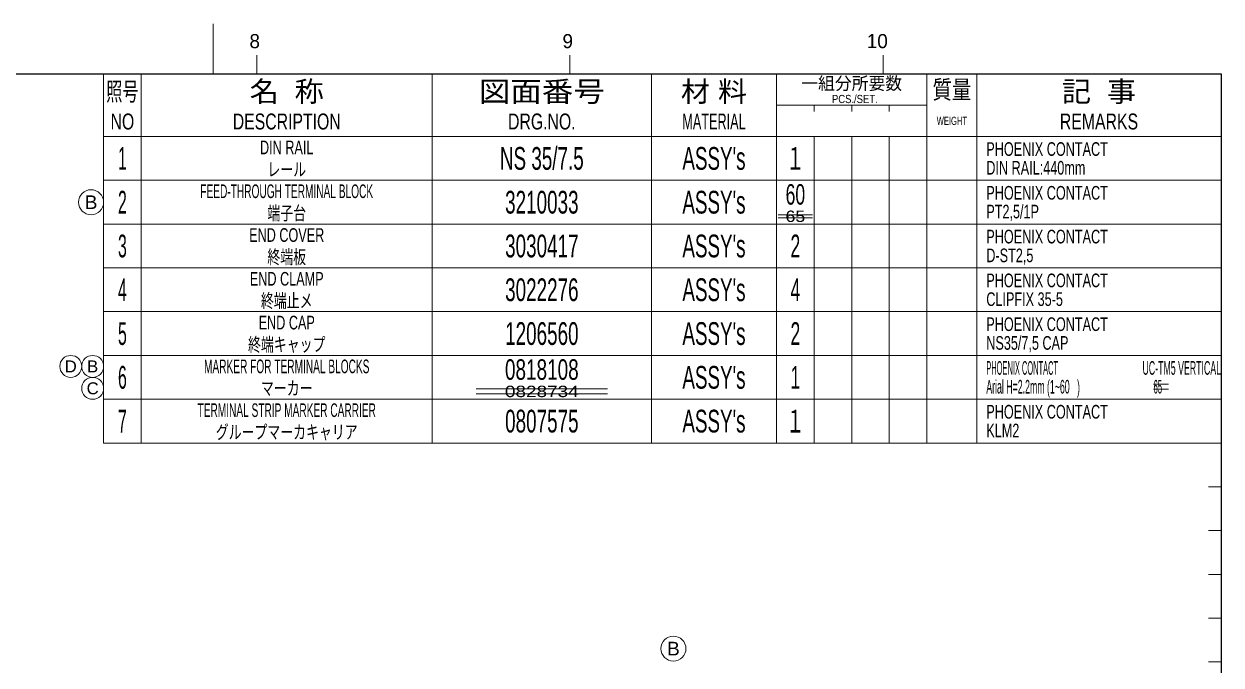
# Model space of a CAD drawing. Header units: millimetres. Extents: x 7 to 587, y 2 to 418.
# Drawn here: x 395.8 to 587, y 315.5 to 418 of the extents above; entities that cross this region are included whole.
import ezdxf
from ezdxf.enums import TextEntityAlignment as Align

# ---------------------------------------------------------------- set-up
doc = ezdxf.new("R2010")
doc.units = ezdxf.units.MM
for name, color, linetype in [('GR1_05', 7, 'Continuous'), ('図面枠C7M', 7, 'Continuous'), ('表題、部品表_01', 7, 'Continuous'), ('表題、部品表_02', 7, 'Continuous'), ('表題、部品表_03', 7, 'Continuous')]:
    doc.layers.add(name, color=color, linetype=linetype)
doc.styles.add('HG丸ｺﾞｼｯｸM-PRO', font='')
doc.styles.get('HG丸ｺﾞｼｯｸM-PRO').set_extended_font_data('HG丸ｺﾞｼｯｸM-PRO')

# ---------------------------------------------------------------- blocks, each defined once
blk = doc.blocks.new('BLKF023')
at = {"layer": '図面枠C7M', "color": 4, "linetype": 'Continuous', "lineweight": 13}
for p, q in [((426, 410), (426, 418)), ((433, 413), (433, 410)), ((483, 413), (483, 410)), ((533, 413), (533, 410)), ((585, 393), (587, 393)), ((585, 386), (587, 386)), ((585, 379), (587, 379)), ((585, 372), (587, 372)), ((585, 365), (587, 365)), ((585, 358), (587, 358)), ((585, 351), (587, 351)), ((585, 344), (587, 344)), ((585, 337), (587, 337)), ((585, 330), (587, 330)), ((585, 323), (587, 323)), ((585, 316), (587, 316))]:
    blk.add_line(p, q, dxfattribs=at)
at = {"layer": '図面枠C7M', "color": 2, "linetype": 'Continuous', "lineweight": 25}
for p, q in [((33, 410), (587, 410)), ((587, 410), (587, 10))]:
    blk.add_line(p, q, dxfattribs=at)
at = {"layer": '図面枠C7M', "color": 4, "linetype": 'Continuous', "lineweight": 13, "style": 'HG丸ｺﾞｼｯｸM-PRO', "width": 1.003994}
for s, height, p in [('8', 2.25, (431.8, 413.45)), ('9', 2.25, (481.8, 413.45)), ('10', 2.255, (530.4, 413.45))]:
    blk.add_text(s, height=height, dxfattribs=at).set_placement(p, align=Align.BOTTOM_LEFT)
blk = doc.blocks.new('BLKF029')
at = {"layer": '表題、部品表_01', "color": 4, "linetype": 'Continuous', "lineweight": 13}
for p, q in [((408.5, 410), (408.5, 400)), ((408.5, 410), (587, 410)), ((414.5, 410), (414.5, 400)), ((461, 410), (461, 400)), ((496, 410), (496, 400)), ((516, 410), (516, 400)), ((540, 410), (540, 400)), ((548, 410), (548, 400)), ((587, 410), (587, 400)), ((516, 405), (540, 405)), ((522, 404), (522, 405)), ((528, 405), (528, 404)), ((534, 405), (534, 404)), ((408.5, 400), (587, 400))]:
    blk.add_line(p, q, dxfattribs=at)
at = {"layer": '表題、部品表_01', "color": 3, "linetype": 'Continuous', "lineweight": 35, "style": 'HG丸ｺﾞｼｯｸM-PRO'}
for s, height, width, p in [('名  称', 3.273, 1.042426, (437.75, 407.2)), ('図面番号', 3.273, 1.127518, (478.5, 407.2)), ('材 料', 3.273, 1.042439, (506, 407.2)), ('一組分所要数', 2.036, 0.966638, (528, 408.5)), ('質量', 2.909, 0.781842, (544, 407.5)), ('記  事', 3.273, 1.042426, (567.5, 407.2)), ('照号', 2.909, 0.651535, (411.5, 407.2)), ('PCS./SET.', 1.309, 0.862935, (528.5, 406)), ('NO', 2.545, 0.740841, (411.5, 402.4)), ('DESCRIPTION', 2.5455, 0.741365, (437.75, 402.4)), ('DRG.NO.', 2.545, 0.741189, (478.5, 402.4)), ('MATERIAL', 2.545, 0.594756, (506, 402.4)), ('REMARKS', 2.545, 0.742803, (567.5, 402.4)), ('WEIGHT', 1.309, 0.635507, (544, 402.5))]:
    blk.add_text(s, height=height, dxfattribs=dict(at, width=width)).set_placement(p, align=Align.MIDDLE_CENTER)
blk = doc.blocks.new('BLKF028')
at = {"layer": '表題、部品表_01', "color": 3, "linetype": 'Continuous', "lineweight": 13}
blk.add_blockref('BLKF029', (0, 0), dxfattribs=at)
blk = doc.blocks.new('BLKF030')
at = {"layer": '表題、部品表_02', "color": 4, "linetype": 'Continuous', "lineweight": 13}
for p, q in [((408.5, 400), (408.5, 393)), ((408.5, 400), (587, 400)), ((414.5, 400), (414.5, 393)), ((461, 400), (461, 393)), ((496, 400), (496, 393)), ((516, 400), (516, 393)), ((522, 400), (522, 393)), ((528, 400), (528, 393)), ((534, 393), (534, 400)), ((540, 400), (540, 393)), ((548, 400), (548, 393)), ((587, 400), (587, 393)), ((408.5, 393), (587, 393))]:
    blk.add_line(p, q, dxfattribs=at)
blk = doc.blocks.new('BLKF032')
at = {"layer": '表題、部品表_02', "color": 4, "linetype": 'Continuous', "lineweight": 13}
for p, q in [((408.5, 393), (408.5, 386)), ((408.5, 393), (587, 393)), ((414.5, 393), (414.5, 386)), ((461, 393), (461, 386)), ((496, 393), (496, 386)), ((516, 393), (516, 386)), ((522, 393), (522, 386)), ((528, 393), (528, 386)), ((534, 386), (534, 393)), ((540, 393), (540, 386)), ((548, 393), (548, 386)), ((587, 393), (587, 386)), ((408.5, 386), (587, 386))]:
    blk.add_line(p, q, dxfattribs=at)
blk = doc.blocks.new('BLKF034')
at = {"layer": '表題、部品表_02', "color": 4, "linetype": 'Continuous', "lineweight": 13}
for p, q in [((408.5, 386), (408.5, 379)), ((408.5, 386), (587, 386)), ((414.5, 386), (414.5, 379)), ((461, 386), (461, 379)), ((496, 386), (496, 379)), ((516, 386), (516, 379)), ((522, 386), (522, 379)), ((528, 386), (528, 379)), ((534, 379), (534, 386)), ((540, 386), (540, 379)), ((548, 386), (548, 379)), ((587, 386), (587, 379)), ((408.5, 379), (587, 379))]:
    blk.add_line(p, q, dxfattribs=at)
blk = doc.blocks.new('BLKF036')
at = {"layer": '表題、部品表_02', "color": 4, "linetype": 'Continuous', "lineweight": 13}
for p, q in [((408.5, 379), (408.5, 372)), ((408.5, 379), (587, 379)), ((414.5, 379), (414.5, 372)), ((461, 379), (461, 372)), ((496, 379), (496, 372)), ((516, 379), (516, 372)), ((522, 379), (522, 372)), ((528, 379), (528, 372)), ((534, 372), (534, 379)), ((540, 379), (540, 372)), ((548, 379), (548, 372)), ((587, 379), (587, 372)), ((408.5, 372), (587, 372))]:
    blk.add_line(p, q, dxfattribs=at)
blk = doc.blocks.new('BLKF038')
at = {"layer": '表題、部品表_02', "color": 4, "linetype": 'Continuous', "lineweight": 13}
for p, q in [((408.5, 372), (408.5, 365)), ((408.5, 372), (587, 372)), ((414.5, 372), (414.5, 365)), ((461, 372), (461, 365)), ((496, 372), (496, 365)), ((516, 372), (516, 365)), ((522, 372), (522, 365)), ((528, 372), (528, 365)), ((534, 365), (534, 372)), ((540, 372), (540, 365)), ((548, 372), (548, 365)), ((587, 372), (587, 365)), ((408.5, 365), (587, 365))]:
    blk.add_line(p, q, dxfattribs=at)
blk = doc.blocks.new('BLKF040')
at = {"layer": '表題、部品表_02', "color": 4, "linetype": 'Continuous', "lineweight": 13}
for p, q in [((408.5, 365), (408.5, 358)), ((408.5, 365), (587, 365)), ((414.5, 365), (414.5, 358)), ((461, 365), (461, 358)), ((496, 365), (496, 358)), ((516, 365), (516, 358)), ((522, 365), (522, 358)), ((528, 365), (528, 358)), ((534, 358), (534, 365)), ((540, 365), (540, 358)), ((548, 365), (548, 358)), ((587, 365), (587, 358)), ((408.5, 358), (587, 358))]:
    blk.add_line(p, q, dxfattribs=at)
blk = doc.blocks.new('BLKF046')
at = {"layer": '表題、部品表_02', "color": 4, "linetype": 'Continuous', "lineweight": 13}
for p, q in [((408.5, 358), (408.5, 351)), ((408.5, 358), (587, 358)), ((414.5, 358), (414.5, 351)), ((461, 358), (461, 351)), ((496, 358), (496, 351)), ((516, 358), (516, 351)), ((522, 358), (522, 351)), ((528, 358), (528, 351)), ((534, 351), (534, 358)), ((540, 358), (540, 351)), ((548, 358), (548, 351)), ((587, 358), (587, 351)), ((408.5, 351), (587, 351))]:
    blk.add_line(p, q, dxfattribs=at)
blk = doc.blocks.new('BLKF159')
at = {"layer": 'GR1_05', "color": 4, "linetype": 'Continuous', "lineweight": 13}
blk.add_circle((499.52, 318.13), 2, dxfattribs=at)
at = {"layer": 'GR1_05', "color": 4, "linetype": 'Continuous', "lineweight": 13, "style": 'HG丸ｺﾞｼｯｸM-PRO', "width": 1.04272}
blk.add_text('B', height=2.18, dxfattribs=at).set_placement((499.52, 318.13), align=Align.MIDDLE_CENTER)
blk = doc.blocks.new('BLKF163')
at = {"layer": 'GR1_05', "color": 4, "linetype": 'Continuous', "lineweight": 13}
blk.add_circle((406.5, 389.5), 2, dxfattribs=at)
at = {"layer": 'GR1_05', "color": 4, "linetype": 'Continuous', "lineweight": 13, "style": 'HG丸ｺﾞｼｯｸM-PRO', "width": 1.04272}
blk.add_text('B', height=2.18, dxfattribs=at).set_placement((406.5, 389.5), align=Align.MIDDLE_CENTER)
blk = doc.blocks.new('BLKF164')
at = {"layer": 'GR1_05', "color": 4, "linetype": 'Continuous', "lineweight": 13}
blk.add_circle((406.75, 363.25), 1.75, dxfattribs=at)
at = {"layer": 'GR1_05', "color": 4, "linetype": 'Continuous', "lineweight": 13, "style": 'HG丸ｺﾞｼｯｸM-PRO', "width": 1.04272}
blk.add_text('B', height=1.91, dxfattribs=at).set_placement((406.75, 363.25), align=Align.MIDDLE_CENTER)
blk = doc.blocks.new('BLKF165')
at = {"layer": 'GR1_05', "color": 4, "linetype": 'Continuous', "lineweight": 13}
blk.add_circle((406.75, 359.75), 1.75, dxfattribs=at)
at = {"layer": 'GR1_05', "color": 4, "linetype": 'Continuous', "lineweight": 13, "style": 'HG丸ｺﾞｼｯｸM-PRO', "width": 1.042931}
blk.add_text('C', height=1.91, dxfattribs=at).set_placement((406.75, 359.75), align=Align.MIDDLE_CENTER)
blk = doc.blocks.new('BLKF168')
at = {"layer": 'GR1_05', "color": 4, "linetype": 'Continuous', "lineweight": 13}
blk.add_circle((403.25, 363.25), 1.75, dxfattribs=at)
at = {"layer": 'GR1_05', "color": 4, "linetype": 'Continuous', "lineweight": 13, "style": 'HG丸ｺﾞｼｯｸM-PRO', "width": 1.042833}
blk.add_text('D', height=1.91, dxfattribs=at).set_placement((403.25, 363.25), align=Align.MIDDLE_CENTER)

msp = doc.modelspace()

# ---------------------------------------------------------------- linework, layer by layer
at = {"layer": 'GR1_05', "color": 4, "linetype": 'Continuous', "lineweight": 13}
for p, q in [((516.25, 387.5), (521.75, 387.5)), ((516.25, 387), (521.75, 387)), ((468, 359.65), (489, 359.65)), ((576.22, 360.4), (578.62, 360.4)), ((576.22, 359.6), (578.62, 359.6)), ((468, 358.85), (489, 358.85))]:
    msp.add_line(p, q, dxfattribs=at)

# ---------------------------------------------------------------- block references
for name in ['BLKF163', 'BLKF168', 'BLKF164', 'BLKF165', 'BLKF159']:
    msp.add_blockref(name, (0, 0), dxfattribs=at)
at = {"layer": '図面枠C7M', "color": 4, "linetype": 'Continuous', "lineweight": 13}
msp.add_blockref('BLKF023', (0, 0), dxfattribs=at)
at = {"layer": '表題、部品表_01', "color": 3, "linetype": 'Continuous', "lineweight": 13}
msp.add_blockref('BLKF028', (0, 0), dxfattribs=at)
at = {"layer": '表題、部品表_02', "color": 4, "linetype": 'Continuous', "lineweight": 13}
for name in ['BLKF030', 'BLKF032', 'BLKF034', 'BLKF036', 'BLKF038', 'BLKF040', 'BLKF046']:
    msp.add_blockref(name, (0, 0), dxfattribs=at)

# ---------------------------------------------------------------- texts
at = {"layer": 'GR1_05', "color": 3, "linetype": 'Continuous', "lineweight": 35, "style": 'HG丸ｺﾞｼｯｸM-PRO'}
for s, width, p in [('65', 1.163097, (519, 387.25)), ('0828734', 1.245392, (478.5, 359.25))]:
    msp.add_text(s, height=1.818, dxfattribs=dict(at, width=width)).set_placement(p, align=Align.MIDDLE_CENTER)
at = {"layer": 'GR1_05', "color": 3, "linetype": 'Continuous', "lineweight": 35, "style": 'HG丸ｺﾞｼｯｸM-PRO', "width": 0.416959}
msp.add_text('65', height=2.182, dxfattribs=at).set_placement((576.22, 360), align=Align.MIDDLE_LEFT)
at = {"layer": '表題、部品表_03', "color": 3, "linetype": 'Continuous', "lineweight": 35, "style": 'HG丸ｺﾞｼｯｸM-PRO'}
for s, height, width, p in [('1', 3.64, 0.521199, (411.5, 396.5)), ('DIN RAIL', 2.182, 0.69316, (437.75, 398.25)), ('NS 35/7.5', 3.636, 0.618922, (478.5, 396.5)), ("ASSY's", 3.636, 0.617769, (506, 396.5)), ('１', 3.64, 0.578238, (519, 396.5)), ('レール', 2.182, 0.692256, (437.75, 394.75)), ('FEED-THROUGH TERMINAL BLOCK', 2.1818, 0.554676, (437.75, 391.25)), ('60', 3.273, 0.641898, (519, 390.75)), ('2', 3.64, 0.521199, (411.5, 389.5)), ('3210033', 3.636, 0.619953, (478.5, 389.5)), ("ASSY's", 3.636, 0.617769, (506, 389.5)), ('端子台', 2.182, 0.692256, (437.75, 387.75)), ('3', 3.64, 0.521199, (411.5, 382.5)), ('END COVER', 2.182, 0.691632, (437.75, 384.25)), ('3030417', 3.636, 0.619953, (478.5, 382.5)), ("ASSY's", 3.636, 0.617769, (506, 382.5)), ('2', 3.64, 0.576062, (519, 382.5)), ('終端板', 2.182, 0.692256, (437.75, 380.75)), ('4', 3.64, 0.521199, (411.5, 375.5)), ('END CLAMP', 2.182, 0.692299, (437.75, 377.25)), ('3022276', 3.636, 0.619953, (478.5, 375.5)), ("ASSY's", 3.636, 0.617769, (506, 375.5)), ('4', 3.64, 0.576062, (519, 375.5)), ('終端止メ', 2.182, 0.692256, (437.75, 373.75)), ('END CAP', 2.182, 0.691956, (437.75, 370.25)), ('5', 3.64, 0.521199, (411.5, 368.5)), ('1206560', 3.636, 0.619953, (478.5, 368.5)), ("ASSY's", 3.636, 0.617769, (506, 368.5)), ('2', 3.64, 0.576062, (519, 368.5)), ('終端キャップ', 2.182, 0.692256, (437.75, 366.75)), ('6', 3.64, 0.521199, (411.5, 361.5)), ('MARKER FOR TERMINAL BLOCKS', 2.1818, 0.554332, (437.75, 363.25)), ('0818108', 3.273, 0.691275, (478.5, 362.75)), ("ASSY's", 3.636, 0.617769, (506, 361.5)), ('1', 3.64, 0.576062, (519, 361.5)), ('マーカー', 2.182, 0.692256, (437.75, 359.75)), ('7', 3.64, 0.521199, (411.5, 354.5)), ('TERMINAL STRIP MARKER CARRIER', 2.1818, 0.554386, (437.75, 356.25)), ('0807575', 3.636, 0.619953, (478.5, 354.5)), ("ASSY's", 3.636, 0.617769, (506, 354.5)), ('１', 3.64, 0.578238, (519, 354.5)), ('グループマーカキャリア', 2.1818, 0.692256, (437.75, 352.75))]:
    msp.add_text(s, height=height, dxfattribs=dict(at, width=width)).set_placement(p, align=Align.MIDDLE_CENTER)
for s, height, width, p in [('PHOENIX CONTACT', 2.1818, 0.692624, (549.5, 398)), ('DIN RAIL:440mm', 2.1818, 0.692377, (549.5, 395)), ('PHOENIX CONTACT', 2.1818, 0.692624, (549.5, 391)), ('PT2,5/1P', 2.182, 0.691647, (549.5, 388)), ('PHOENIX CONTACT', 2.1818, 0.692624, (549.5, 384)), ('D-ST2,5', 2.182, 0.692246, (549.5, 381)), ('PHOENIX CONTACT', 2.1818, 0.692624, (549.5, 377)), ('CLIPFIX 35-5', 2.1818, 0.692388, (549.5, 374)), ('PHOENIX CONTACT', 2.1818, 0.692624, (549.5, 370)), ('NS35/7,5 CAP', 2.1818, 0.691437, (549.5, 367)), ('PHOENIX CONTACT', 2.1818, 0.34171, (549.5, 363)), ('Arial H=2.2mm (1~60   )', 2.1818, 0.480347, (549.5, 360)), ('PHOENIX CONTACT', 2.1818, 0.692624, (549.5, 356)), ('KLM2', 2.182, 0.692835, (549.5, 353))]:
    msp.add_text(s, height=height, dxfattribs=dict(at, width=width)).set_placement(p, align=Align.MIDDLE_LEFT)
at = {"layer": '表題、部品表_03', "color": 3, "linetype": 'Continuous', "lineweight": 35, "style": 'HG丸ｺﾞｼｯｸM-PRO', "width": 0.48091}
msp.add_text('UC-TM5 VERTICAL', height=2.1818, dxfattribs=at).set_placement((587, 363), align=Align.MIDDLE_RIGHT)

doc.saveas('drawing.dxf')
